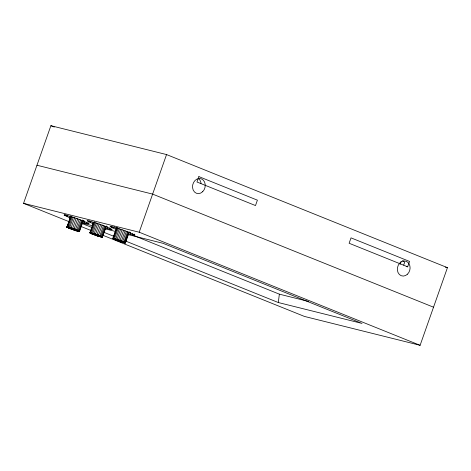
<?xml version="1.0" encoding="UTF-8"?>
<svg xmlns="http://www.w3.org/2000/svg" width="471" height="471" viewBox="0 0 471 471"><rect width="100%" height="100%" fill="white"/><g stroke="black" fill="none" stroke-linecap="round" stroke-linejoin="round"><path stroke-width="0.71" d="M83.155 220.475L79.275 231.379L76.479 230.861L66.97 227.016L70.52 216.672M106.334 226.174L102.543 236.931L99.446 236.595L89.932 232.751L93.488 222.406M129.066 232.58L125.51 242.665C121.483 242.318 116.054 240.728 112.899 238.232L116.69 227.469M113.111 238.196L113.334 238.685L122.413 242.33L125.421 242.812L118.515 239.927L112.899 238.479L122.413 242.33L125.51 242.665L120.081 240.304L112.899 238.232L113.205 238.832L117.055 239.674L125.421 242.812M95.277 235.206C102.366 236.619 95.436 236.318 93.894 234.317M72.393 229.124C71.286 229.836 62.996 225.209 69.79 227.381C70.532 227.652 82.348 231.255 78.433 231.396L67.176 226.981L70.732 216.642M122.119 229.677L118.327 240.593C118.592 241.429 121.806 242.506 122.69 242.047M73.341 217.29L69.79 227.381C61.907 226.722 70.173 227.44 71.15 227.805L74.701 217.72M120.635 229.183L117.055 239.674L114.535 238.679L118.121 228.423M125.109 242.918L124.756 242.365L113.111 238.444L113.676 238.291L117.467 227.528M79.346 231.432L72.54 228.682L76.184 218.214M103.473 225.544L99.917 235.635C99.128 235.688 95.748 235.076 95.595 234.034L99.151 223.949M67.271 227.369L70.915 216.165M95.501 234.417L90.238 233.104L89.937 232.497L97.12 234.57L102.454 237.078L100.7 236.389L104.591 226.009M123.638 230.213L119.693 241.446L122.613 242.194C119.393 241.087 115.519 240.422 113.058 238.391L116.902 227.434M127.559 234.458L163.019 243.313L361.993 323.418L278.308 302.529L279.356 294.163L134.453 235.824M90.603 232.945C90.514 233.604 92.787 234.67 92.557 233.799M113.57 238.673L112.993 238.626L114.535 238.679M67.747 226.822L67.871 227.269L79.134 231.467C77.12 229.524 70.88 227.805 67.176 226.981L67.747 226.822L71.298 216.737M94.5 221.794L90.732 232.886L101.395 237.125L102.331 236.966L106.181 226.009M129.148 231.744L125.068 242.936L113.799 238.738L113.676 238.291M91.533 233.74L91.439 233.328M116.861 240.051L115.507 239.827L116.837 240.416L114.406 239.062L114.494 239.474M113.652 238.456L115.754 239.268L119.275 228.759M118.562 239.768L118.468 240.151L115.689 239.009M69.231 221.735L23.55 203.342L50.892 125.692L166.546 154.565L447.45 267.658L420.108 345.308L304.454 316.435L102.637 235.182M72.187 216.954L68.719 227.481M77.703 218.75L73.988 229.194M79.175 219.292L75.395 229.713M80.506 219.81L76.667 230.207L79.175 231.449M81.624 220.281L77.733 230.655M82.702 219.992L78.539 231.025M83.367 220.44L79.575 231.202L77.715 231.155M93.7 222.371L90.144 232.715L99.446 236.595L99.722 236.318M95.154 222.689L91.68 233.216M96.308 223.024L92.787 233.534M97.668 223.448L94.088 233.94M100.67 224.479L96.955 234.929M102.142 225.026L98.357 235.447L102.307 237.166M105.427 226.398L101.506 236.76M125.103 230.755L121.483 240.999M126.44 231.279L122.601 241.676M127.559 231.744L123.92 241.982L118.515 239.927M128.395 232.132L124.468 242.488M23.55 203.342L139.204 232.215L166.546 154.565M400.079 264.231L401.057 261.458M403.682 265.096L404.636 262.4A7.636 6.288 -76 0 0 402.54 260.51M407.65 266.822L409.552 261.429L351.03 237.867L349.129 243.26L407.65 266.822L406.249 266.474M117.038 239.433L119.922 240.657L120.081 240.304M73.912 229.66C73.57 230.331 76.337 231.19 76.755 230.584M96.879 235.394L96.732 235.712M75.177 230.454L75.395 230.154M101.765 236.872L101.395 237.125L90.026 232.892L97.002 234.852M112.993 238.626L124.362 242.859L124.733 242.606M79.422 231.037L79.028 231.296M102.39 236.772L101.995 237.031M120.023 240.457L124.956 242.759L125.357 242.5M81.848 222.118L86.899 223.59L89.101 223.678C81.183 219.863 72.728 216.713 64.109 214.976L69.296 217.626L70.585 215.995M105.569 228.076L111.48 229.671L112.127 229.424C104.203 225.609 95.754 222.459 87.135 220.722L92.322 223.372L93.181 222.288M116.531 227.464L115.242 229.094L110.055 226.445C118.674 228.182 127.123 231.332 135.047 235.147L134.4 235.394L128.489 233.799M66.9 216.625L67.901 215.594M89.92 222.371L90.927 221.341M112.84 228.094L114.347 226.545M65.163 215.812L66.181 214.906M88.189 221.558L89.207 220.652M111.109 227.281L112.127 226.374M64.209 215.247L65.286 214.376M79.275 231.379L78.969 231.485M98.221 236.148L99.546 236.566M90.715 232.556L89.932 232.751L90.238 233.104M100.682 236.889L101.548 237.107M123.649 242.624L125.209 242.842M75.331 230.307L70.909 228.953L67.059 227.157L67.765 227.152M102.101 237.201C100.776 235.565 93.7 233.451 90.144 232.715L90.732 232.886M124.362 242.859L125.068 242.936M102.242 237.113L92.528 233.957M67.265 227.128L67.871 227.269M90.232 232.857L90.832 233.004M113.193 238.591L113.799 238.738M36.968 165.239L152.622 194.105L433.526 307.198M445.307 267.122L447.45 267.658M82.172 223.13L92.805 225.786M105.575 228.971L115.501 231.449M124.644 242.748L120.282 241.44M279.356 294.163L308.523 301.446M118.245 240.869L119.787 241.282L118.78 240.922M113.588 238.997L115.489 239.692M76.585 230.831L72.316 229.406M120.341 241.293L121.33 241.623M71.097 228.111L72.54 228.682M96.767 235.659L93.841 234.605M72.546 228.6L75.472 229.654M123.667 242.123L125.274 242.901L124.903 242.954L125.268 242.647M117.303 240.387L118.28 240.746M70.927 228.582L71.904 228.947M92.322 223.372L93.482 223.825M69.296 217.626L70.456 218.079M93.87 234.682L90.626 233.263M76.479 230.861L67.059 227.157M50.892 125.692L54.3 127.064M139.204 232.215L420.108 345.308M82.06 223.519L92.281 227.634M103.861 232.297L114.082 236.413M125.669 241.075L278.308 302.529M80.824 226.398L91.05 230.519M114.412 239.374L115.566 239.922M91.415 233.492L89.932 232.751M113.087 238.72L113.694 239.103M90.726 233.375L90.026 232.892M66.97 227.016L67.612 227.375M68.566 228.011L69.631 228.453M89.937 232.497L90.067 232.827M66.97 226.763L67.106 227.093M134.141 234.04L134.4 235.394M88.195 222.571L88.454 223.925M132.657 233.61L132.846 235.058M109.737 227.893L109.926 229.336M86.711 222.141L86.899 223.59M130.508 232.333L130.591 234.44M107.588 226.61L107.671 228.718M84.562 220.864L84.645 222.971M198.644 178.668A7.636 6.288 -76 0 1 201.017 183.449M198.874 176.607L196.972 182L255.494 205.562L257.396 200.169L198.874 176.607M407.515 274.157A7.636 6.288 -76 0 0 406.243 261.328A7.636 6.288 -76 0 0 397.383 270.071A7.636 6.288 -76 0 0 407.515 274.157M202.689 191.691A7.636 6.288 -76 0 0 201.417 178.868A7.636 6.288 -76 0 0 192.557 187.611A7.636 6.288 -76 0 0 202.689 191.691"/></g></svg>
